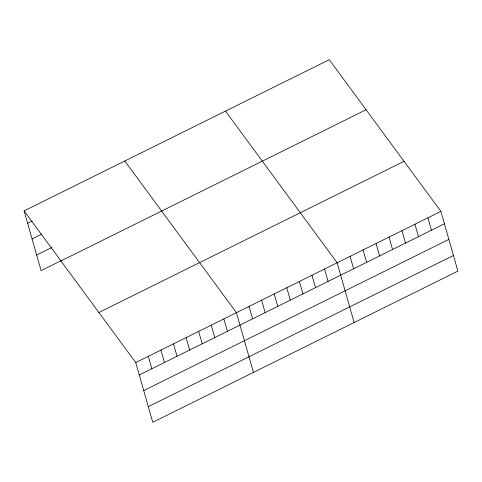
<?xml version="1.0" encoding="UTF-8"?>
<svg xmlns="http://www.w3.org/2000/svg" width="482" height="482" viewBox="0 0 482 482"><rect width="100%" height="100%" fill="white"/><g stroke="black" fill="none" stroke-linecap="round" stroke-linejoin="round"><path stroke-width="0.72" d="M24.1 210.887L329.254 59.708L440.885 211.381L457.9 271.113L152.746 422.292L135.731 362.56L24.1 210.887L41.115 270.619L61.654 260.443M27.637 223.299L32.27 221.003M32.083 238.915L42.018 233.993M36.668 255.002L51.905 247.453M60.937 260.943L366.091 109.757M98.894 312.511L404.049 161.325M135.731 362.56L440.885 211.381M139.268 374.972L444.422 223.793M143.72 390.589L448.869 239.403M148.299 406.675L453.454 255.496M225.498 111.107L337.135 262.78L354.149 322.512M124.802 161L236.433 312.673L253.448 372.399M427.914 217.804L431.45 230.215M414.948 224.232L418.484 236.638M401.976 230.655L405.513 243.067M389.01 237.078L392.547 249.489M376.038 243.506L379.575 255.918M363.073 249.929L366.609 262.341M350.101 256.358L353.637 268.769M324.549 269.016L328.079 281.428M311.956 275.252L315.493 287.664M299.37 281.488L302.907 293.9M286.784 287.724L290.321 300.135M274.198 293.96L277.734 306.371M261.612 300.202L265.142 312.607M249.019 306.438L252.556 318.843M223.847 318.909L227.383 331.321M211.261 325.145L214.791 337.557M198.674 331.381L202.205 343.793M186.082 337.617L189.619 350.028M173.496 343.853L177.033 356.264M160.91 350.089L164.446 362.5M148.323 356.325L151.854 368.736"/></g></svg>
